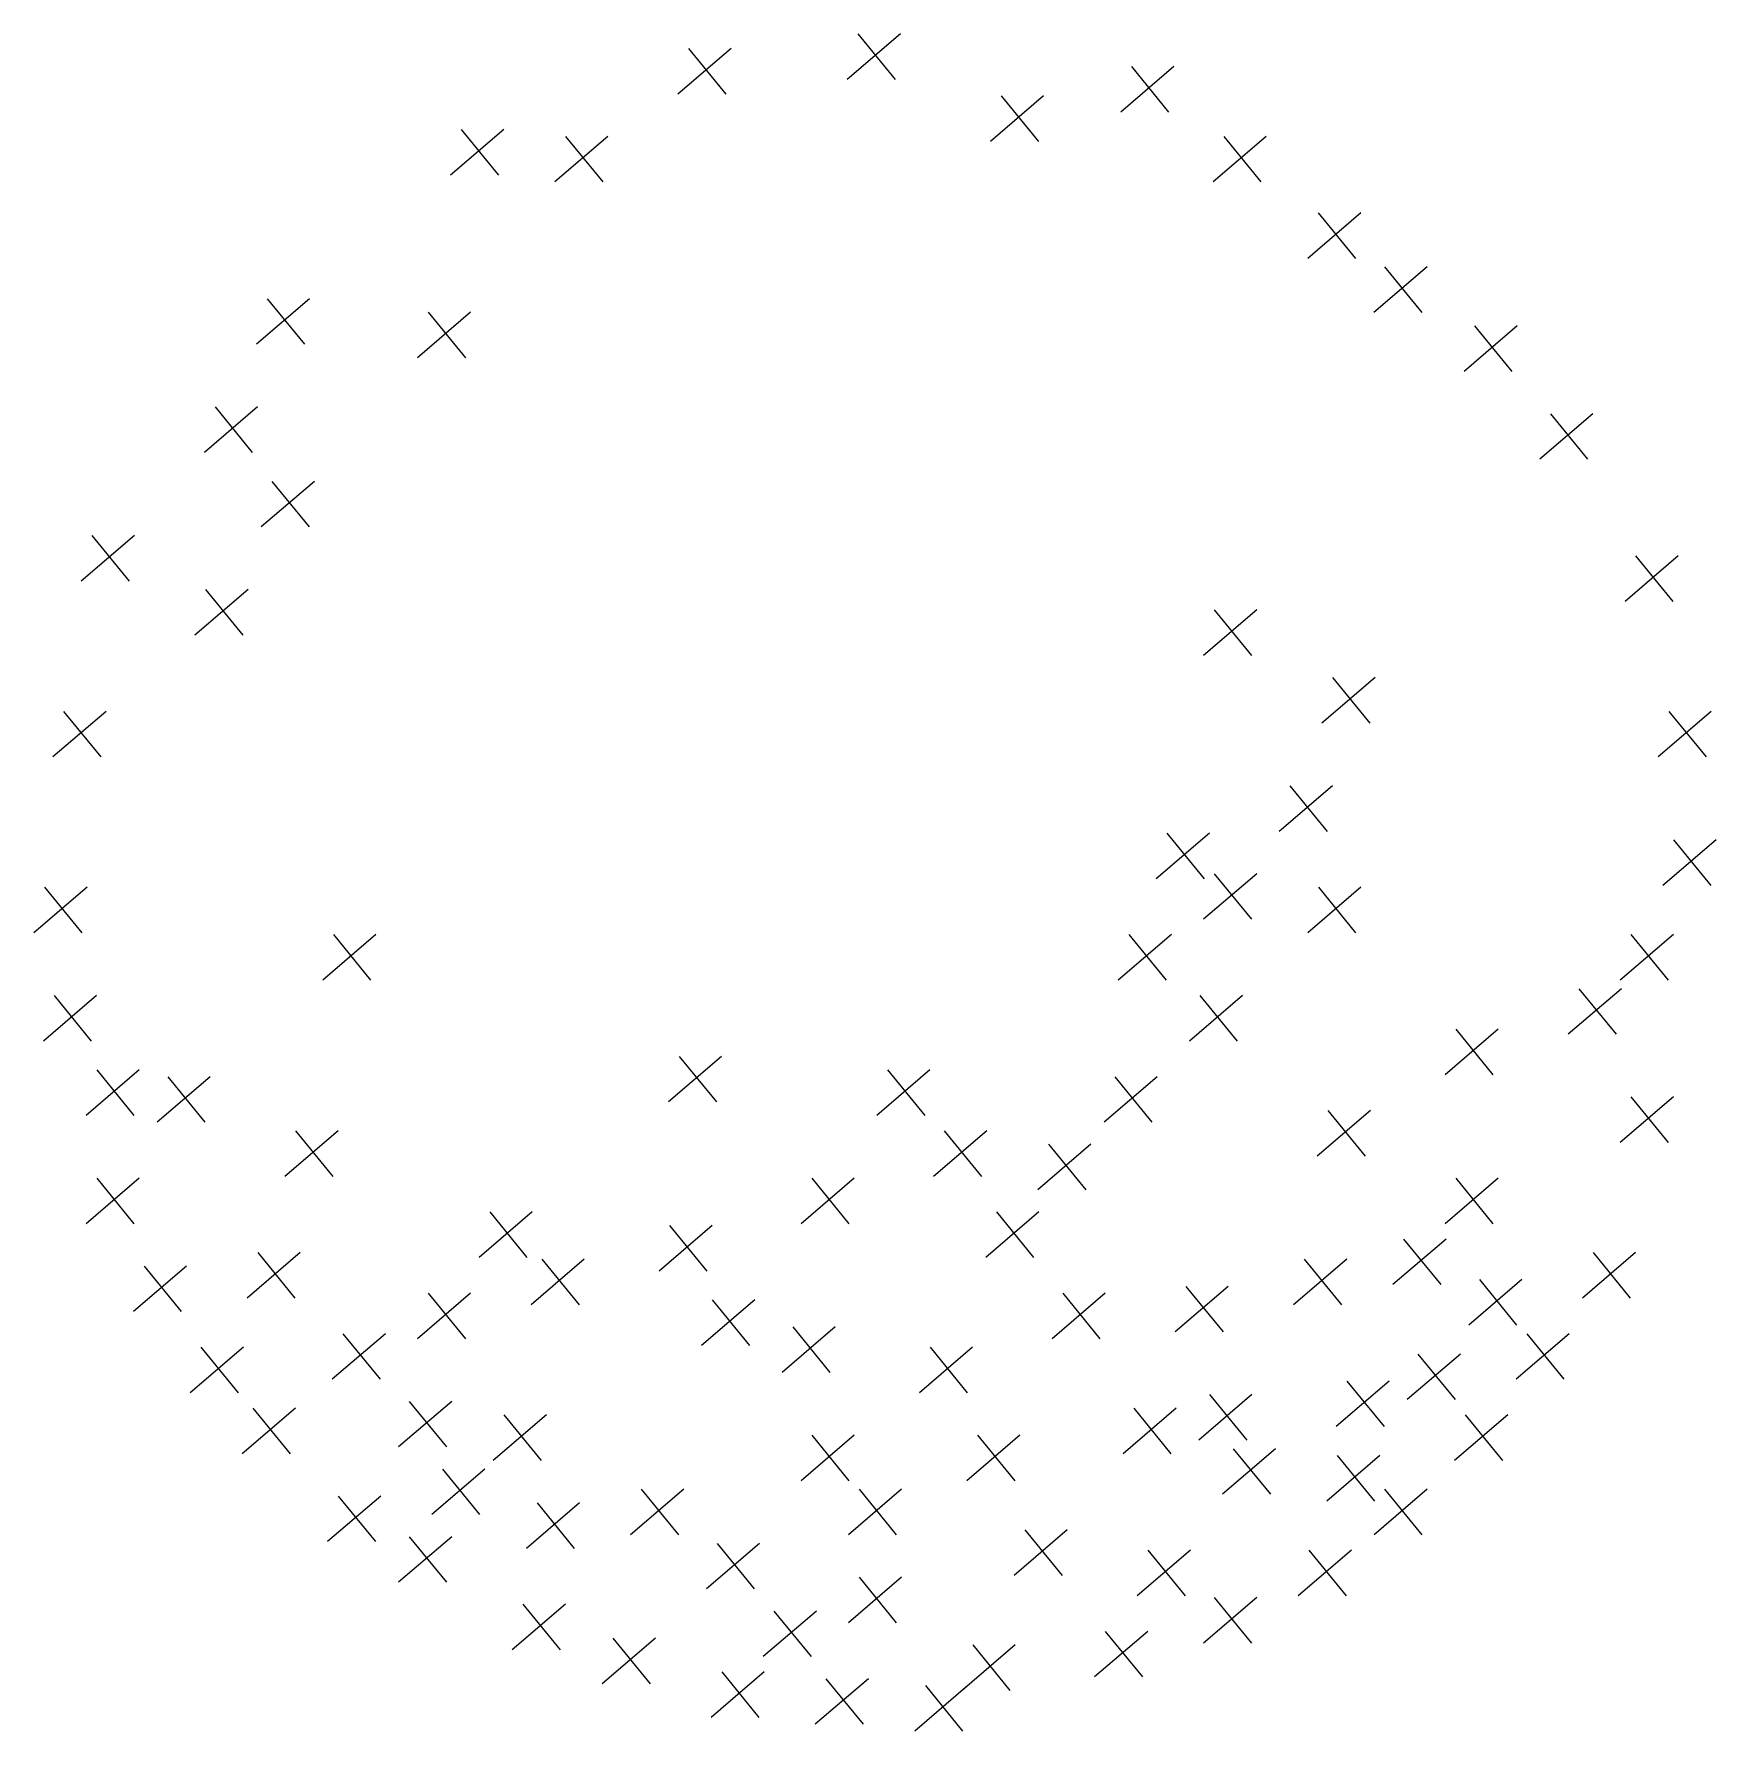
# Model space of a CAD drawing. Header units: millimetres. Extents: x 416.257 to 417.23, y 2606.177 to 2607.159.
import ezdxf

# ---------------------------------------------------------------- set-up
doc = ezdxf.new("R2010")
doc.units = ezdxf.units.MM
doc.header["$LTSCALE"] = 10
doc.layers.add('Vegetais', color=94, linetype='Continuous')

# ---------------------------------------------------------------- blocks, each defined once
blk = doc.blocks.new('CROSS', base_point=(2117.25, 1967.36))
for p, q in [((2121.71, 1972.14), (2110.56, 1962.58)), ((2112.79, 1972.14), (2120.6, 1962.58))]:
    blk.add_line(p, q)

msp = doc.modelspace()

# ---------------------------------------------------------------- block references
at = {"layer": 'Vegetais', "xscale": 0.002756920320017832, "yscale": 0.002756920320017832, "zscale": 0.00275692032}
for p in [(416.74562, 2607.146), (416.64773, 2607.13761), (416.90379, 2607.12717), (416.82847, 2607.11021), (416.51627, 2607.09065), (416.57652, 2607.08673), (416.95718, 2607.08673), (417.01192, 2607.04254), (417.05025, 2607.01123), (416.40399, 2606.99281), (416.4971, 2606.98499), (417.10233, 2606.97716), (416.37387, 2606.9302), (417.14614, 2606.92628), (416.40673, 2606.88715), (416.30267, 2606.85584), (417.19544, 2606.8441), (416.36839, 2606.82454), (416.95171, 2606.8128), (417.02017, 2606.77366), (416.28624, 2606.75409), (417.21461, 2606.75409), (416.99552, 2606.71105), (416.92432, 2606.68365), (417.21735, 2606.67974), (416.27528, 2606.65235), (416.95171, 2606.66017), (417.01195, 2606.65235), (416.44233, 2606.62495), (416.90241, 2606.62495), (417.1927, 2606.62495), (417.16257, 2606.59365), (416.28076, 2606.58973), (416.94349, 2606.58973), (417.09137, 2606.57017), (416.64225, 2606.55451), (416.30541, 2606.54669), (416.76274, 2606.54669), (416.34648, 2606.54277), (416.8942, 2606.54277), (417.1927, 2606.53103), (417.01743, 2606.5232), (416.42043, 2606.51146), (416.79561, 2606.51146), (416.85586, 2606.50364), (416.30541, 2606.48407), (416.71893, 2606.48407), (417.09137, 2606.48407), (416.53271, 2606.4645), (416.82573, 2606.4645), (416.63677, 2606.45668), (417.06125, 2606.44885), (416.39852, 2606.44102), (416.56283, 2606.43711), (417.00374, 2606.43711), (417.17079, 2606.44102), (416.33279, 2606.4332), (417.10506, 2606.42537), (416.4971, 2606.41754), (416.86407, 2606.41754), (416.93527, 2606.42146), (416.66142, 2606.41363), (416.70797, 2606.39798), (416.36565, 2606.38624), (416.44781, 2606.39406), (416.78739, 2606.38624), (417.13245, 2606.39406), (417.06946, 2606.38232), (417.02839, 2606.36667), (416.94897, 2606.35884), (416.39578, 2606.35102), (416.48615, 2606.35493), (416.54092, 2606.3471), (416.90515, 2606.35102), (417.09685, 2606.3471), (416.71893, 2606.33536), (416.81478, 2606.33536), (416.96266, 2606.32754), (417.02291, 2606.32362), (416.50532, 2606.3158), (416.44507, 2606.30014), (416.62034, 2606.30405), (416.74631, 2606.30405), (417.05029, 2606.30405), (416.56009, 2606.29623), (416.84216, 2606.28057), (416.48615, 2606.27666), (416.66416, 2606.27275), (416.91337, 2606.26883), (417.00648, 2606.26883), (416.74631, 2606.25318), (416.95171, 2606.24144), (416.55188, 2606.23753), (416.69702, 2606.23361), (416.88872, 2606.22187), (416.60391, 2606.21796), (416.81204, 2606.21405), (416.6669, 2606.19839), (416.72714, 2606.19448), (416.78465, 2606.19057)]:
    msp.add_blockref('CROSS', p, dxfattribs=at)

doc.saveas('drawing.dxf')
